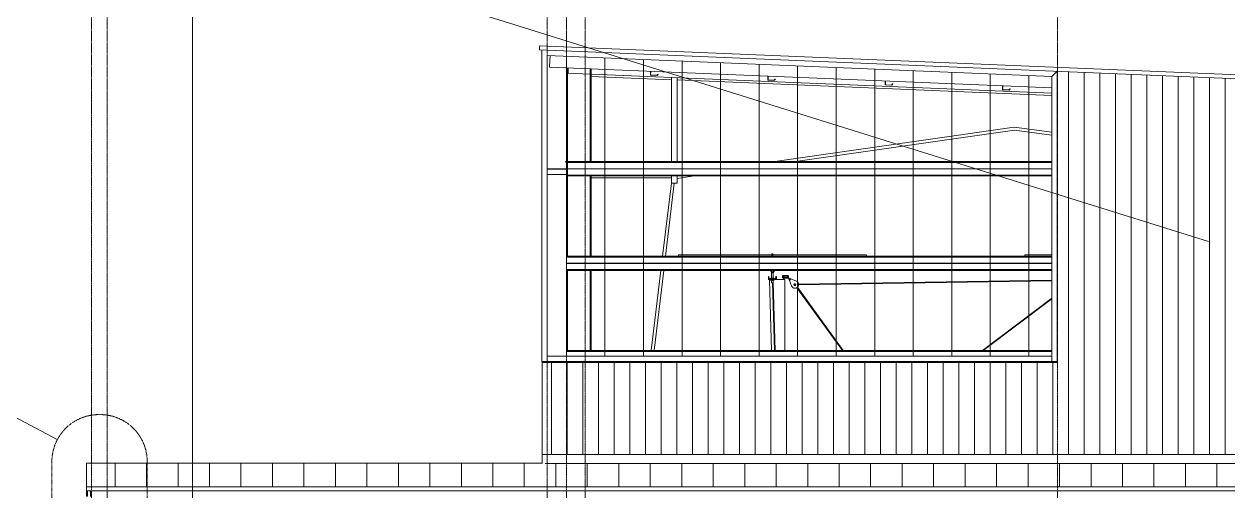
# Model space of a CAD drawing. Header units: inches. Extents: x 21386 to 98813, y -290 to 853.
# Drawn here: x 27860 to 28475, y 173 to 412 of the extents above; entities that cross this region are included whole.
import ezdxf

# ---------------------------------------------------------------- set-up
doc = ezdxf.new("R2010")
doc.units = ezdxf.units.IN
doc.header["$MEASUREMENT"] = 0
for name, pattern in [('Dash Dot 3_16_', [0.3125, 0.1875, -0.0625, 0, -0.0625]), ('Grid Line 1_2_', [0.875, 0.5, -0.125, 0.125, -0.125]), ('Hidden 1_8_', [0.1875, 0.125, -0.0625])]:
    doc.linetypes.add(name, pattern=pattern)
for name, color, linetype, lineweight in [('A-ANNO-IDEN', 131, 'Continuous', 9), ('A-ANNO-SYMB', 150, 'Continuous', 9), ('A-CLNG', 13, 'Continuous', 13), ('A-GLAZ-CWMG', 51, 'Continuous', 13), ('A-ROOF', 132, 'Continuous', 13), ('A-ROOF-PATT', 132, 'Continuous', 13), ('A-WALL', 113, 'Continuous', 13), ('A-WALL-PATT', 111, 'Continuous', 25), ('G-ANNO-SYMB', 111, 'Continuous', 9), ('Q-SPCQ', 91, 'Continuous', 13), ('S-BEAM', 12, 'Continuous', 13), ('S-COLS', 52, 'Continuous', 13), ('S-GRID', 1, 'Continuous', 9)]:
    doc.layers.add(name, color=color, linetype=linetype, lineweight=lineweight)

# ---------------------------------------------------------------- blocks, each defined once
blk = doc.blocks.new('Basketball_Backstop-Performance_Sports_Systems-3103-Ceiling_Hung - 27_-0_ to 27_-11 7_8_-652462-Building Section - North_South looking East _ Clinic')
at = {"layer": 'Q-SPCQ', "color": 10, "lineweight": 9}
for p, q in [((21239.32, 294), (21191.43, 294)), ((21191.43, 293.3), (21191.43, 294)), ((21287.43, 294), (21239.49, 294)), ((21287.43, 294), (21287.43, 293.3)), ((21382.18, 294), (21368.43, 294)), ((21368.43, 293.3), (21368.43, 294)), ((21237.53, 282.95), (21237.43, 282.95)), ((21237.43, 282.95), (21237.43, 281.37)), ((21238.68, 285.94), (21238.68, 285.69)), ((21238.99, 284.86), (21238.99, 281.99)), ((21238.99, 284.86), (21238.99, 281.99)), ((21239.87, 281.99), (21239.87, 284.86)), ((21239.87, 281.99), (21239.87, 284.86)), ((21240.18, 285.69), (21240.18, 285.94)), ((21241.43, 282.95), (21241.33, 282.95)), ((21241.43, 281.37), (21241.43, 282.95)), ((21246.93, 283.44), (21245.24, 283.44)), ((21245.24, 283.06), (21246.93, 283.06)), ((21237.43, 281.37), (21241.43, 281.37)), ((21237.78, 281.79), (21237.62, 282.88)), ((21238.1, 281.37), (21237.98, 280.92)), ((21237.98, 280.92), (21239.02, 280.92)), ((21237.98, 280.92), (21239, 245.04)), ((21240.79, 281.55), (21238.06, 281.55)), ((21238.23, 281.83), (21238.15, 281.55)), ((21238.56, 281.83), (21238.23, 281.83)), ((21238.56, 281.99), (21238.99, 281.99)), ((21238.56, 281.55), (21238.56, 281.99)), ((21238.56, 280.94), (21238.56, 281.37)), ((21238.99, 280.94), (21238.56, 280.94)), ((21238.99, 281.99), (21239.86, 281.99)), ((21238.99, 281.55), (21238.99, 281.99)), ((21238.99, 280.94), (21238.99, 281.37)), ((21238.99, 280.94), (21238.99, 279.69)), ((21239.86, 280.94), (21238.99, 280.94)), ((21239.43, 279.69), (21238.99, 279.69)), ((21239.87, 279.69), (21239.43, 279.69)), ((21240.49, 245.04), (21239.51, 279.69)), ((21240.78, 245.04), (21239.79, 279.69)), ((21239.86, 281.99), (21240.29, 281.99)), ((21239.86, 281.55), (21239.86, 281.99)), ((21239.86, 280.94), (21239.86, 281.37)), ((21240.29, 280.94), (21239.86, 280.94)), ((21239.87, 279.69), (21239.87, 280.94)), ((21240.29, 281.99), (21240.29, 281.55)), ((21240.29, 281.37), (21240.29, 280.94)), ((21241.24, 282.88), (21241.07, 281.79)), ((21241.42, 281.37), (21242.43, 281.37)), ((21242.43, 281.37), (21245.74, 281.37)), ((21245.12, 281.37), (21245.12, 282.87)), ((21245.24, 282.87), (21245.12, 282.87)), ((21245.24, 282.87), (21245.24, 281.37)), ((21246.93, 282.31), (21245.24, 282.31)), ((21245.24, 281.94), (21246.93, 281.94)), ((21245.74, 245.04), (21245.74, 281.37)), ((21247.83, 281.31), (21248.19, 280.96)), ((21247.91, 281.39), (21248.1, 281.58)), ((21248.06, 280.83), (21248.85, 281.62)), ((21248.06, 280.83), (21249.19, 278.04)), ((21248.1, 281.58), (21248.29, 281.77)), ((21248.72, 281.49), (21248.36, 281.84)), ((21251.64, 280.49), (21248.85, 281.62)), ((21250.68, 279.19), (21250.42, 278.75)), ((21250.42, 278.75), (21250.68, 278.31)), ((21251.18, 279.19), (21250.68, 279.19)), ((21250.68, 278.31), (21251.18, 278.31)), ((21250.8, 278.9), (21250.71, 278.9)), ((21251.43, 278.75), (21251.18, 279.19)), ((21251.18, 278.31), (21251.43, 278.75)), ((21251.9, 277.15), (21275.25, 245.04)), ((21275.64, 245.04), (21252.15, 277.34)), ((21382.18, 280.91), (21252.78, 278.93)), ((21252.79, 278.62), (21382.18, 280.59)), ((21382.18, 271.84), (21346.73, 245.04)), ((21347.14, 245.04), (21382.18, 271.52))]:
    blk.add_line(p, q, dxfattribs=at)
at = {"layer": 'Q-SPCQ', "color": 10, "lineweight": 9, "flags": 128}
for points in [[(21239.18, 294.25), (21239.18, 294.26), (21239.18, 294.27), (21239.18, 294.28), (21239.18, 294.29), (21239.18, 294.3), (21239.18, 294.31), (21239.19, 294.32), (21239.19, 294.33), (21239.19, 294.34), (21239.2, 294.35), (21239.2, 294.36), (21239.21, 294.37), (21239.21, 294.37), (21239.22, 294.38), (21239.22, 294.39), (21239.23, 294.4), (21239.23, 294.41), (21239.24, 294.41), (21239.25, 294.42), (21239.25, 294.43), (21239.26, 294.44), (21239.27, 294.44), (21239.28, 294.45), (21239.28, 294.45), (21239.29, 294.46), (21239.3, 294.47), (21239.31, 294.47), (21239.32, 294.48), (21239.33, 294.48), (21239.34, 294.48), (21239.35, 294.49), (21239.36, 294.49), (21239.37, 294.49), (21239.38, 294.49), (21239.39, 294.5), (21239.4, 294.5), (21239.41, 294.5), (21239.42, 294.5), (21239.43, 294.5), (21239.43, 294.5)], [(21239.18, 294.25), (21239.18, 294.26), (21239.18, 294.27), (21239.18, 294.28), (21239.18, 294.29), (21239.18, 294.3), (21239.18, 294.31), (21239.19, 294.32), (21239.19, 294.33), (21239.19, 294.34), (21239.2, 294.35), (21239.2, 294.36), (21239.21, 294.37), (21239.21, 294.37), (21239.22, 294.38), (21239.22, 294.39), (21239.23, 294.4), (21239.23, 294.41), (21239.24, 294.41), (21239.25, 294.42), (21239.25, 294.43), (21239.26, 294.44), (21239.27, 294.44), (21239.28, 294.45), (21239.28, 294.45), (21239.29, 294.46), (21239.3, 294.47), (21239.31, 294.47), (21239.32, 294.48), (21239.33, 294.48), (21239.34, 294.48), (21239.35, 294.49), (21239.36, 294.49), (21239.37, 294.49), (21239.38, 294.49), (21239.39, 294.5), (21239.4, 294.5), (21239.41, 294.5), (21239.42, 294.5), (21239.43, 294.5), (21239.43, 294.5)], [(21239.18, 294.23), (21239.18, 294.24), (21239.18, 294.25), (21239.18, 294.25)], [(21239.18, 294.25), (21239.18, 294.25), (21239.18, 294.24), (21239.18, 294.24)], [(21239.18, 293.97), (21239.18, 294.01), (21239.18, 294.05), (21239.18, 294.08), (21239.18, 294.11), (21239.18, 294.14), (21239.18, 294.17), (21239.18, 294.19), (21239.18, 294.21), (21239.18, 294.22), (21239.18, 294.23), (21239.18, 294.24), (21239.18, 294.25), (21239.18, 294.25)], [(21239.18, 294.25), (21239.18, 294.25), (21239.18, 294.24), (21239.18, 294.24), (21239.18, 294.22), (21239.18, 294.21), (21239.18, 294.19), (21239.18, 294.17), (21239.18, 294.15), (21239.18, 294.12), (21239.18, 294.09), (21239.18, 294.06), (21239.18, 294.02), (21239.18, 293.99), (21239.18, 293.94), (21239.18, 293.9), (21239.18, 293.85), (21239.18, 293.81), (21239.18, 293.75), (21239.18, 293.7), (21239.18, 293.64), (21239.18, 293.58), (21239.18, 293.52), (21239.18, 293.46), (21239.18, 293.4), (21239.18, 293.33), (21239.18, 293.26)], [(21239.18, 294.01), (21239.18, 294.05), (21239.18, 294.08)], [(21239.18, 294.06), (21239.18, 294.02), (21239.18, 293.99)], [(21239.43, 294.5), (21239.44, 294.5), (21239.45, 294.5), (21239.46, 294.5), (21239.47, 294.5), (21239.48, 294.5), (21239.49, 294.49), (21239.5, 294.49), (21239.51, 294.49), (21239.52, 294.48), (21239.53, 294.48), (21239.53, 294.48), (21239.54, 294.47), (21239.55, 294.47), (21239.56, 294.46), (21239.57, 294.46), (21239.58, 294.45), (21239.59, 294.44), (21239.59, 294.44), (21239.6, 294.43), (21239.61, 294.42), (21239.61, 294.42), (21239.62, 294.41), (21239.63, 294.4), (21239.63, 294.39), (21239.64, 294.39), (21239.64, 294.38), (21239.65, 294.37), (21239.65, 294.36), (21239.66, 294.35), (21239.66, 294.34), (21239.66, 294.33), (21239.67, 294.32), (21239.67, 294.31), (21239.67, 294.3), (21239.67, 294.29), (21239.68, 294.28), (21239.68, 294.27), (21239.68, 294.26), (21239.68, 294.25), (21239.68, 294.25)], [(21239.43, 294.5), (21239.44, 294.5), (21239.45, 294.5), (21239.46, 294.5), (21239.47, 294.5), (21239.48, 294.5), (21239.49, 294.49), (21239.5, 294.49), (21239.51, 294.49), (21239.52, 294.48), (21239.53, 294.48), (21239.53, 294.48), (21239.54, 294.47), (21239.55, 294.47), (21239.56, 294.46), (21239.57, 294.46), (21239.58, 294.45), (21239.59, 294.44), (21239.59, 294.44), (21239.6, 294.43), (21239.61, 294.42), (21239.61, 294.42), (21239.62, 294.41), (21239.63, 294.4), (21239.63, 294.39), (21239.64, 294.39), (21239.64, 294.38), (21239.65, 294.37), (21239.65, 294.36), (21239.66, 294.35), (21239.66, 294.34), (21239.66, 294.33), (21239.67, 294.32), (21239.67, 294.31), (21239.67, 294.3), (21239.67, 294.29), (21239.68, 294.28), (21239.68, 294.27), (21239.68, 294.26), (21239.68, 294.25), (21239.68, 294.25)], [(21239.68, 294.23), (21239.68, 294.24), (21239.68, 294.25), (21239.68, 294.25)], [(21239.68, 294.25), (21239.68, 294.25), (21239.68, 294.24), (21239.68, 294.24)], [(21239.68, 293.31), (21239.68, 293.38), (21239.68, 293.44), (21239.68, 293.51), (21239.68, 293.57), (21239.68, 293.63), (21239.68, 293.68), (21239.68, 293.74), (21239.68, 293.79), (21239.68, 293.84), (21239.68, 293.89), (21239.68, 293.93), (21239.68, 293.97), (21239.68, 294.01), (21239.68, 294.05), (21239.68, 294.08), (21239.68, 294.11), (21239.68, 294.14), (21239.68, 294.17), (21239.68, 294.19), (21239.68, 294.21), (21239.68, 294.22), (21239.68, 294.23), (21239.68, 294.24), (21239.68, 294.25), (21239.68, 294.25)], [(21239.68, 294.25), (21239.68, 294.25), (21239.68, 294.24), (21239.68, 294.24), (21239.68, 294.22), (21239.68, 294.21), (21239.68, 294.19), (21239.68, 294.17), (21239.68, 294.15), (21239.68, 294.12), (21239.68, 294.09), (21239.68, 294.06), (21239.68, 294.02), (21239.68, 293.99)], [(21239.68, 294.01), (21239.68, 294.05), (21239.68, 294.08)], [(21239.68, 294.06), (21239.68, 294.02), (21239.68, 293.99)], [(21245.24, 283.44), (21245.21, 283.44), (21245.18, 283.44), (21245.15, 283.43), (21245.12, 283.43), (21245.09, 283.42), (21245.06, 283.42), (21245.03, 283.41), (21245, 283.4), (21244.98, 283.39), (21244.95, 283.38), (21244.92, 283.37), (21244.89, 283.35), (21244.87, 283.34), (21244.84, 283.32), (21244.82, 283.31), (21244.79, 283.29), (21244.77, 283.27), (21244.75, 283.25), (21244.72, 283.23), (21244.7, 283.21), (21244.68, 283.19), (21244.66, 283.17), (21244.64, 283.14), (21244.63, 283.12), (21244.61, 283.09), (21244.59, 283.07), (21244.58, 283.04), (21244.57, 283.01), (21244.55, 282.99), (21244.54, 282.96), (21244.53, 282.93), (21244.52, 282.9), (21244.51, 282.87), (21244.51, 282.84), (21244.5, 282.81), (21244.5, 282.79), (21244.49, 282.76), (21244.49, 282.73), (21244.49, 282.7), (21244.49, 282.69)], [(21244.87, 282.69), (21244.87, 282.7), (21244.87, 282.72), (21244.87, 282.73), (21244.87, 282.75), (21244.87, 282.76), (21244.88, 282.78), (21244.88, 282.79), (21244.88, 282.81), (21244.89, 282.82), (21244.89, 282.83), (21244.9, 282.85), (21244.91, 282.86), (21244.91, 282.87), (21244.92, 282.89), (21244.93, 282.9), (21244.94, 282.91), (21244.95, 282.92), (21244.96, 282.93), (21244.97, 282.95), (21244.98, 282.96), (21244.99, 282.97), (21245, 282.98), (21245.01, 282.99), (21245.03, 282.99), (21245.04, 283), (21245.05, 283.01), (21245.06, 283.02), (21245.08, 283.03), (21245.09, 283.03), (21245.1, 283.04), (21245.12, 283.04), (21245.13, 283.05), (21245.15, 283.05), (21245.16, 283.05), (21245.18, 283.06), (21245.19, 283.06), (21245.21, 283.06), (21245.22, 283.06), (21245.24, 283.06), (21245.24, 283.06)], [(21247.68, 282.69), (21247.68, 282.72), (21247.68, 282.75), (21247.67, 282.78), (21247.67, 282.81), (21247.66, 282.84), (21247.66, 282.87), (21247.65, 282.89), (21247.64, 282.92), (21247.63, 282.95), (21247.62, 282.98), (21247.61, 283.01), (21247.59, 283.03), (21247.58, 283.06), (21247.56, 283.09), (21247.55, 283.11), (21247.53, 283.14), (21247.51, 283.16), (21247.49, 283.18), (21247.47, 283.2), (21247.45, 283.23), (21247.43, 283.25), (21247.41, 283.27), (21247.38, 283.28), (21247.36, 283.3), (21247.33, 283.32), (21247.31, 283.33), (21247.28, 283.35), (21247.25, 283.36), (21247.23, 283.38), (21247.2, 283.39), (21247.17, 283.4), (21247.14, 283.41), (21247.11, 283.41), (21247.08, 283.42), (21247.06, 283.43), (21247.03, 283.43), (21247, 283.43), (21246.97, 283.44), (21246.94, 283.44), (21246.93, 283.44)], [(21246.93, 283.06), (21246.94, 283.06), (21246.96, 283.06), (21246.97, 283.06), (21246.99, 283.06), (21247, 283.06), (21247.02, 283.05), (21247.03, 283.05), (21247.05, 283.04), (21247.06, 283.04), (21247.07, 283.03), (21247.09, 283.03), (21247.1, 283.02), (21247.11, 283.01), (21247.13, 283.01), (21247.14, 283), (21247.15, 282.99), (21247.16, 282.98), (21247.18, 282.97), (21247.19, 282.96), (21247.2, 282.95), (21247.21, 282.94), (21247.22, 282.93), (21247.23, 282.91), (21247.24, 282.9), (21247.24, 282.89), (21247.25, 282.88), (21247.26, 282.86), (21247.27, 282.85), (21247.27, 282.84), (21247.28, 282.82), (21247.28, 282.81), (21247.29, 282.8), (21247.29, 282.78), (21247.29, 282.77), (21247.3, 282.75), (21247.3, 282.74), (21247.3, 282.72), (21247.3, 282.71), (21247.3, 282.69), (21247.3, 282.69)], [(21244.49, 282.69), (21244.49, 282.66), (21244.49, 282.63), (21244.5, 282.6), (21244.5, 282.57), (21244.51, 282.54), (21244.51, 282.51), (21244.52, 282.48), (21244.53, 282.45), (21244.54, 282.42), (21244.55, 282.4), (21244.56, 282.37), (21244.58, 282.34), (21244.59, 282.31), (21244.6, 282.29), (21244.62, 282.26), (21244.64, 282.24), (21244.66, 282.22), (21244.68, 282.19), (21244.7, 282.17), (21244.72, 282.15), (21244.74, 282.13), (21244.76, 282.11), (21244.79, 282.09), (21244.81, 282.07), (21244.84, 282.06), (21244.86, 282.04), (21244.89, 282.03), (21244.91, 282.01), (21244.94, 282), (21244.97, 281.99), (21245, 281.98), (21245.03, 281.97), (21245.05, 281.96), (21245.08, 281.95), (21245.11, 281.95)], [(21245.11, 282.34), (21245.09, 282.34), (21245.08, 282.35), (21245.07, 282.35), (21245.05, 282.36), (21245.04, 282.37), (21245.03, 282.38), (21245.02, 282.39), (21245, 282.4), (21244.99, 282.41), (21244.98, 282.42), (21244.97, 282.43), (21244.96, 282.44), (21244.95, 282.45), (21244.94, 282.46), (21244.93, 282.47), (21244.92, 282.48), (21244.92, 282.5), (21244.91, 282.51), (21244.9, 282.52), (21244.9, 282.54), (21244.89, 282.55), (21244.89, 282.57), (21244.88, 282.58), (21244.88, 282.59), (21244.87, 282.61), (21244.87, 282.62), (21244.87, 282.64), (21244.87, 282.65), (21244.87, 282.67), (21244.87, 282.68), (21244.87, 282.69)], [(21246.93, 281.94), (21246.96, 281.94), (21246.99, 281.94), (21247.02, 281.94), (21247.05, 281.95), (21247.08, 281.95), (21247.11, 281.96), (21247.14, 281.97), (21247.16, 281.98), (21247.19, 281.99), (21247.22, 282), (21247.25, 282.01), (21247.27, 282.02), (21247.3, 282.04), (21247.33, 282.05), (21247.35, 282.07), (21247.38, 282.09), (21247.4, 282.1), (21247.42, 282.12), (21247.44, 282.14), (21247.47, 282.16), (21247.49, 282.19), (21247.51, 282.21), (21247.52, 282.23), (21247.54, 282.26), (21247.56, 282.28), (21247.57, 282.31), (21247.59, 282.33), (21247.6, 282.36), (21247.62, 282.39), (21247.63, 282.42), (21247.64, 282.44), (21247.65, 282.47), (21247.65, 282.5), (21247.66, 282.53), (21247.67, 282.56), (21247.67, 282.59), (21247.67, 282.62), (21247.68, 282.65), (21247.68, 282.68), (21247.68, 282.69)], [(21247.3, 282.69), (21247.3, 282.67), (21247.3, 282.66), (21247.3, 282.64), (21247.3, 282.63), (21247.3, 282.61), (21247.29, 282.6), (21247.29, 282.58), (21247.28, 282.57), (21247.28, 282.56), (21247.27, 282.54), (21247.27, 282.53), (21247.26, 282.51), (21247.25, 282.5), (21247.25, 282.49), (21247.24, 282.48), (21247.23, 282.46), (21247.22, 282.45), (21247.21, 282.44), (21247.2, 282.43), (21247.19, 282.42), (21247.18, 282.41), (21247.17, 282.4), (21247.15, 282.39), (21247.14, 282.38), (21247.13, 282.37), (21247.12, 282.36), (21247.1, 282.36), (21247.09, 282.35), (21247.08, 282.34), (21247.06, 282.34), (21247.05, 282.33), (21247.04, 282.33), (21247.02, 282.32), (21247.01, 282.32), (21246.99, 282.32), (21246.98, 282.32), (21246.96, 282.31), (21246.95, 282.31), (21246.93, 282.31), (21246.93, 282.31)], [(21247.04, 282.46), (21247.04, 282.47), (21247.03, 282.47), (21247.03, 282.47), (21247.03, 282.48), (21247.02, 282.48), (21247.02, 282.49), (21247.02, 282.49), (21247.02, 282.49), (21247.01, 282.5), (21247.01, 282.5), (21247.01, 282.51), (21247.01, 282.51), (21247.01, 282.52), (21247.01, 282.52), (21247, 282.53), (21247, 282.53), (21247, 282.54), (21247, 282.54), (21247, 282.55), (21247, 282.55), (21247, 282.56), (21247, 282.56), (21247, 282.57), (21247, 282.57), (21247, 282.58), (21247.01, 282.58), (21247.01, 282.59), (21247.01, 282.59), (21247.01, 282.6), (21247.01, 282.6), (21247.01, 282.61), (21247.02, 282.61), (21247.02, 282.61), (21247.02, 282.62), (21247.02, 282.62), (21247.03, 282.63), (21247.03, 282.63), (21247.03, 282.63), (21247.04, 282.64), (21247.04, 282.64)], [(21247.04, 282.64), (21247.04, 282.64), (21247.05, 282.65), (21247.05, 282.65), (21247.05, 282.65), (21247.06, 282.65), (21247.06, 282.66), (21247.07, 282.66), (21247.07, 282.66), (21247.08, 282.66), (21247.08, 282.67), (21247.08, 282.67), (21247.09, 282.67), (21247.09, 282.67), (21247.1, 282.67), (21247.1, 282.67), (21247.11, 282.67), (21247.11, 282.68), (21247.12, 282.68), (21247.12, 282.68), (21247.13, 282.68), (21247.13, 282.68), (21247.14, 282.68), (21247.14, 282.67), (21247.15, 282.67), (21247.15, 282.67), (21247.16, 282.67), (21247.16, 282.67), (21247.17, 282.67), (21247.17, 282.67), (21247.18, 282.67), (21247.18, 282.66), (21247.19, 282.66), (21247.19, 282.66), (21247.2, 282.66), (21247.2, 282.65), (21247.2, 282.65), (21247.21, 282.65), (21247.21, 282.64), (21247.21, 282.64), (21247.22, 282.64)], [(21247.57, 281.93), (21247.55, 281.95), (21247.53, 281.97), (21247.51, 282), (21247.48, 282.02), (21247.46, 282.04), (21247.44, 282.06), (21247.42, 282.08), (21247.4, 282.1), (21247.38, 282.12), (21247.36, 282.14), (21247.34, 282.16), (21247.32, 282.18), (21247.31, 282.2), (21247.29, 282.21), (21247.27, 282.23), (21247.25, 282.25), (21247.24, 282.27), (21247.22, 282.28), (21247.2, 282.3), (21247.19, 282.31), (21247.17, 282.33), (21247.16, 282.34), (21247.15, 282.35), (21247.13, 282.37), (21247.12, 282.38), (21247.11, 282.39), (21247.1, 282.4), (21247.09, 282.41), (21247.08, 282.42), (21247.07, 282.43), (21247.07, 282.43), (21247.06, 282.44), (21247.06, 282.45), (21247.05, 282.45), (21247.05, 282.45), (21247.04, 282.46), (21247.04, 282.46), (21247.04, 282.46), (21247.04, 282.46)], [(21247.04, 282.46), (21247.04, 282.46), (21247.04, 282.46), (21247.04, 282.46), (21247.05, 282.46), (21247.05, 282.45), (21247.05, 282.45), (21247.06, 282.44), (21247.07, 282.44), (21247.07, 282.43), (21247.08, 282.42), (21247.09, 282.41), (21247.1, 282.4), (21247.11, 282.39), (21247.12, 282.38), (21247.13, 282.37), (21247.14, 282.36), (21247.16, 282.34), (21247.17, 282.33), (21247.18, 282.32), (21247.2, 282.3), (21247.22, 282.29), (21247.23, 282.27), (21247.25, 282.25), (21247.26, 282.24), (21247.28, 282.22), (21247.3, 282.2), (21247.32, 282.18), (21247.34, 282.16), (21247.36, 282.14), (21247.38, 282.12), (21247.4, 282.1), (21247.42, 282.08), (21247.44, 282.06), (21247.46, 282.04), (21247.48, 282.02), (21247.5, 282), (21247.52, 281.98), (21247.54, 281.96), (21247.56, 281.94), (21247.57, 281.93)], [(21247.75, 282.11), (21247.72, 282.13), (21247.7, 282.15), (21247.68, 282.17), (21247.66, 282.19), (21247.64, 282.21), (21247.62, 282.23), (21247.6, 282.26), (21247.58, 282.28), (21247.56, 282.3), (21247.54, 282.32), (21247.52, 282.33), (21247.5, 282.35), (21247.48, 282.37), (21247.46, 282.39), (21247.45, 282.41), (21247.43, 282.43), (21247.41, 282.44), (21247.4, 282.46), (21247.38, 282.47), (21247.37, 282.49), (21247.35, 282.5), (21247.34, 282.52), (21247.32, 282.53), (21247.31, 282.54), (21247.3, 282.56), (21247.29, 282.57), (21247.28, 282.58), (21247.27, 282.59), (21247.26, 282.59), (21247.25, 282.6), (21247.24, 282.61), (21247.24, 282.62), (21247.23, 282.62), (21247.23, 282.63), (21247.22, 282.63), (21247.22, 282.63), (21247.22, 282.64), (21247.22, 282.64), (21247.22, 282.64)], [(21247.22, 282.64), (21247.22, 282.64), (21247.22, 282.64), (21247.22, 282.64), (21247.22, 282.63), (21247.23, 282.63), (21247.23, 282.62), (21247.24, 282.62), (21247.24, 282.61), (21247.25, 282.61), (21247.26, 282.6), (21247.27, 282.59), (21247.28, 282.58), (21247.29, 282.57), (21247.3, 282.56), (21247.31, 282.55), (21247.32, 282.53), (21247.33, 282.52), (21247.35, 282.51), (21247.36, 282.49), (21247.38, 282.48), (21247.39, 282.46), (21247.41, 282.45), (21247.42, 282.43), (21247.44, 282.41), (21247.46, 282.4), (21247.48, 282.38), (21247.5, 282.36), (21247.51, 282.34), (21247.53, 282.32), (21247.55, 282.3), (21247.57, 282.28), (21247.59, 282.26), (21247.61, 282.24), (21247.63, 282.22), (21247.66, 282.2), (21247.68, 282.18), (21247.7, 282.16), (21247.72, 282.14), (21247.74, 282.11), (21247.75, 282.11)], [(21247.57, 281.93), (21247.59, 281.91), (21247.61, 281.89), (21247.63, 281.87), (21247.65, 281.85), (21247.67, 281.83), (21247.7, 281.81), (21247.72, 281.79), (21247.74, 281.77), (21247.76, 281.75), (21247.78, 281.73), (21247.79, 281.71), (21247.81, 281.69), (21247.83, 281.67), (21247.85, 281.65), (21247.87, 281.63), (21247.89, 281.62), (21247.9, 281.6), (21247.92, 281.58), (21247.93, 281.57), (21247.95, 281.55), (21247.96, 281.54), (21247.98, 281.52), (21247.99, 281.51), (21248, 281.5), (21248.02, 281.49), (21248.03, 281.47), (21248.04, 281.46), (21248.05, 281.45), (21248.06, 281.45), (21248.06, 281.44), (21248.07, 281.43), (21248.08, 281.42), (21248.08, 281.42), (21248.09, 281.41), (21248.09, 281.41), (21248.09, 281.41), (21248.1, 281.4), (21248.1, 281.4), (21248.1, 281.4)], [(21247.99, 281.51), (21247.98, 281.52), (21247.97, 281.53), (21247.95, 281.55), (21247.94, 281.56), (21247.92, 281.58), (21247.91, 281.59), (21247.89, 281.61), (21247.87, 281.63), (21247.86, 281.65), (21247.84, 281.66), (21247.82, 281.68), (21247.8, 281.7), (21247.78, 281.72), (21247.76, 281.74), (21247.74, 281.76), (21247.72, 281.78), (21247.7, 281.8), (21247.68, 281.82), (21247.66, 281.84), (21247.64, 281.86), (21247.62, 281.88), (21247.6, 281.91), (21247.57, 281.93), (21247.57, 281.93)], [(21247.75, 282.11), (21247.77, 282.09), (21247.79, 282.07), (21247.81, 282.05), (21247.83, 282.02), (21247.85, 282), (21247.87, 281.98), (21247.89, 281.96), (21247.91, 281.94), (21247.93, 281.92), (21247.95, 281.9), (21247.97, 281.88), (21247.99, 281.86), (21248.01, 281.85), (21248.03, 281.83), (21248.05, 281.81), (21248.06, 281.79), (21248.08, 281.78), (21248.1, 281.76), (21248.11, 281.74), (21248.13, 281.73), (21248.14, 281.71), (21248.15, 281.7), (21248.17, 281.69)], [(21248.28, 281.58), (21248.28, 281.58), (21248.27, 281.58), (21248.27, 281.58), (21248.27, 281.59), (21248.27, 281.59), (21248.26, 281.59), (21248.26, 281.6), (21248.25, 281.61), (21248.24, 281.61), (21248.23, 281.62), (21248.23, 281.63), (21248.22, 281.64), (21248.21, 281.65), (21248.2, 281.66), (21248.18, 281.67), (21248.17, 281.68), (21248.16, 281.7), (21248.14, 281.71), (21248.13, 281.72), (21248.12, 281.74), (21248.1, 281.75), (21248.08, 281.77), (21248.07, 281.79), (21248.05, 281.8), (21248.03, 281.82), (21248.01, 281.84), (21248, 281.86), (21247.98, 281.88), (21247.96, 281.9), (21247.94, 281.92), (21247.92, 281.94), (21247.9, 281.96), (21247.88, 281.98), (21247.86, 282), (21247.84, 282.02), (21247.81, 282.04), (21247.79, 282.06), (21247.77, 282.08), (21247.75, 282.1), (21247.75, 282.11)], [(21248.1, 281.4), (21248.1, 281.4), (21248.1, 281.4), (21248.1, 281.41), (21248.09, 281.41), (21248.09, 281.41), (21248.08, 281.42), (21248.08, 281.42), (21248.07, 281.43), (21248.07, 281.44), (21248.06, 281.44), (21248.05, 281.45), (21248.04, 281.46), (21248.03, 281.47)], [(21248.28, 281.4), (21248.27, 281.4), (21248.27, 281.39), (21248.26, 281.39), (21248.26, 281.39), (21248.26, 281.39), (21248.25, 281.38), (21248.25, 281.38), (21248.24, 281.38), (21248.24, 281.38), (21248.23, 281.37), (21248.23, 281.37), (21248.23, 281.37), (21248.22, 281.37), (21248.22, 281.37), (21248.21, 281.37), (21248.21, 281.37), (21248.2, 281.37), (21248.2, 281.37), (21248.19, 281.37), (21248.19, 281.37), (21248.18, 281.37), (21248.18, 281.37), (21248.17, 281.37), (21248.17, 281.37), (21248.16, 281.37), (21248.16, 281.37), (21248.15, 281.37), (21248.15, 281.37), (21248.14, 281.37), (21248.14, 281.38), (21248.13, 281.38), (21248.13, 281.38), (21248.12, 281.38), (21248.12, 281.39), (21248.12, 281.39), (21248.11, 281.39), (21248.11, 281.39), (21248.1, 281.4), (21248.1, 281.4), (21248.1, 281.4)], [(21248.2, 281.65), (21248.21, 281.64), (21248.22, 281.63), (21248.23, 281.62), (21248.24, 281.61), (21248.25, 281.61), (21248.25, 281.6), (21248.26, 281.6), (21248.26, 281.59), (21248.27, 281.59), (21248.27, 281.58), (21248.27, 281.58), (21248.28, 281.58), (21248.28, 281.58)], [(21248.28, 281.58), (21248.28, 281.57), (21248.28, 281.57), (21248.29, 281.57), (21248.29, 281.56), (21248.29, 281.56), (21248.29, 281.55), (21248.3, 281.55), (21248.3, 281.55), (21248.3, 281.54), (21248.3, 281.54), (21248.31, 281.53), (21248.31, 281.53), (21248.31, 281.52), (21248.31, 281.52), (21248.31, 281.51), (21248.31, 281.51), (21248.31, 281.5), (21248.31, 281.5), (21248.31, 281.49), (21248.31, 281.49), (21248.31, 281.48), (21248.31, 281.48), (21248.31, 281.47), (21248.31, 281.47), (21248.31, 281.46), (21248.31, 281.46), (21248.31, 281.45), (21248.31, 281.45), (21248.3, 281.44), (21248.3, 281.44), (21248.3, 281.44), (21248.3, 281.43), (21248.3, 281.43), (21248.29, 281.42), (21248.29, 281.42), (21248.29, 281.41), (21248.28, 281.41), (21248.28, 281.41), (21248.28, 281.4), (21248.28, 281.4)]]:
    blk.add_lwpolyline(points, dxfattribs=at)
at = {"layer": 'Q-SPCQ', "color": 10, "lineweight": 9}
for centre, radius, start, end in [((21237.53, 282.86), 0.09, 8.65819, 90), ((21239.43, 285.66), 0.906, 165, 180), ((21239.43, 285.66), 0.906, 180, 0), ((21239.43, 285.69), 0.75, 180, 0), ((21239.43, 285.66), 0.5, 165, 170.40911), ((21239.43, 285.69), 0.438, 150, 180), ((21239.43, 285.69), 0.438, 180, 0), ((21239.43, 285.69), 0.438, 0, 30), ((21239.43, 285.69), 0.437, 11.14005, 15), ((21239.43, 285.66), 0.5, 13.36976, 15), ((21239.43, 285.66), 0.906, 0, 15), ((21241.33, 282.86), 0.09, 90, 171.34181), ((21238.06, 281.83), 0.28, 188.65819, 270), ((21240.79, 281.83), 0.28, 270, 351.34181), ((21250.93, 278.75), 1.88, 202.19719, 67.80281), ((21250.93, 278.75), 1.87, 206.34448, 210), ((21250.93, 278.75), 1.87, 220.97035, 225), ((21250.93, 278.75), 1.87, 235.62372, 240), ((21250.93, 278.75), 1.87, 250.32262, 255), ((21250.93, 278.75), 0.281, 165, 195), ((21250.93, 278.75), 0.25, 45, 225), ((21250.93, 278.75), 0.25, 120, 165), ((21250.93, 278.75), 0.281, 105, 135), ((21250.93, 278.75), 0.281, 225, 255), ((21250.93, 278.75), 0.25, 120, 135), ((21250.93, 278.75), 0.25, 225, 45), ((21250.93, 278.75), 1.88, 265.10577, 270), ((21250.93, 278.75), 0.25, 240, 270), ((21250.93, 278.75), 0.25, 240, 270), ((21250.93, 278.75), 0.25, 90, 105), ((21250.93, 278.75), 0.25, 75, 105), ((21250.93, 278.75), 0.25, 75, 90), ((21250.93, 278.75), 0.25, 270, 300), ((21250.93, 278.75), 0.281, 45, 75), ((21250.93, 278.75), 0.281, 285, 315), ((21250.93, 278.75), 0.25, 330, 30), ((21250.93, 278.75), 0.281, 345, 15), ((21250.93, 278.75), 1.88, 280.07391, 285), ((21250.93, 278.75), 1.88, 295.59657, 300), ((21250.93, 278.75), 1.87, 60, 63.65552), ((21250.93, 278.75), 1.88, 45.04444, 49.02965), ((21250.93, 278.75), 1.88, 30, 34.37628), ((21250.93, 278.75), 1.88, 330, 334.40343), ((21250.93, 278.75), 1.88, 15, 19.67738), ((21250.93, 278.75), 1.88, 345, 349.92609), ((21250.93, 278.75), 1.88, 0, 4.89423)]:
    blk.add_arc(centre, radius, start, end, dxfattribs=at)
for points, knots in [([(21239.15, 284.79), (21239.14, 284.8), (21239.13, 284.8), (21239.11, 284.81), (21239.09, 284.81), (21239.07, 284.82), (21239.06, 284.83), (21239.05, 284.83), (21239.05, 284.83)], [0.2222222, 0.2222222, 0.2222222, 0.2222222, 0.2361111, 0.25, 0.2777778, 0.3055556, 0.3194444, 0.3333333, 0.3333333, 0.3333333, 0.3333333]), ([(21239.43, 284.75), (21239.4, 284.75), (21239.36, 284.75), (21239.31, 284.76), (21239.29, 284.76), (21239.28, 284.76)], [0, 0, 0, 0, 0.0555556, 0.0833333, 0.1111111, 0.1111111, 0.1111111, 0.1111111]), ([(21239.58, 284.76), (21239.57, 284.76), (21239.54, 284.76), (21239.49, 284.75), (21239.45, 284.75), (21239.43, 284.75)], [0.8888889, 0.8888889, 0.8888889, 0.8888889, 0.9166667, 0.9444444, 1, 1, 1, 1]), ([(21239.81, 284.83), (21239.8, 284.83), (21239.8, 284.83), (21239.78, 284.82), (21239.76, 284.81), (21239.74, 284.81), (21239.72, 284.8), (21239.71, 284.8), (21239.71, 284.79)], [0.6666667, 0.6666667, 0.6666667, 0.6666667, 0.6805556, 0.6944444, 0.7222222, 0.75, 0.7638889, 0.7777778, 0.7777778, 0.7777778, 0.7777778])]:
    blk.add_open_spline(points, degree=3, knots=knots, dxfattribs=at)
blk = doc.blocks.new('Girt_Z - 10_D-1351983-Building Section - North_South looking East _ Clinic')
at = {"layer": 'S-BEAM', "color": 10, "lineweight": 9}
for p, q in [((21177.19, 387.66), (21177.11, 385.66)), ((21177.22, 385.84), (21177.3, 387.65)), ((21177.11, 385.66), (21180.48, 385.52)), ((21180.43, 385.63), (21177.29, 385.76)), ((21180.9, 386.15), (21180.43, 385.63)), ((21180.48, 385.52), (21180.98, 386.07)), ((21180.98, 386.07), (21180.9, 386.15))]:
    blk.add_line(p, q, dxfattribs=at)
blk.add_arc((21177.3, 385.84), 0.0782, 177.61406, 264.57169, dxfattribs=at)
blk = doc.blocks.new('columns and girder2 - one-1334686-Building Section - North_South looking East _ Clinic')
at = {"layer": 'S-BEAM', "color": 10, "lineweight": 9}
for p, q in [((21146.8, 385.04), (21187.8, 383.33)), ((21187.8, 384.5), (21187.8, 341.54)), ((21190.8, 341.54), (21190.8, 384.38)), ((21190.8, 383.21), (21382.18, 375.23)), ((21362.99, 359.02), (21240.58, 341.54)), ((21251.19, 341.54), (21363, 357.5)), ((21382.18, 356.5), (21362.99, 359.02)), ((21363, 357.5), (21382.18, 354.99)), ((21146.8, 333.23), (21187.8, 333.23)), ((21187.8, 334.19), (21187.8, 330.48)), ((21190.8, 330.48), (21190.8, 334.19)), ((21190.8, 332.92), (21199.66, 334.19)), ((21187.8, 330.48), (21183.33, 293.29)), ((21184.84, 293.29), (21189.31, 330.48)), ((21187.8, 330.48), (21190.8, 330.48)), ((21182.44, 285.94), (21177.52, 245.04)), ((21179.04, 245.04), (21183.96, 285.94))]:
    blk.add_line(p, q, dxfattribs=at)
blk = doc.blocks.new('Girt_Z - 10_D-1772157-Building Section - North_South looking East _ Clinic')
at = {"layer": 'S-BEAM', "color": 10, "lineweight": 9}
for p, q in [((21133.73, 341.54), (21133.66, 341.46)), ((21133.66, 341.46), (21134.19, 341.01)), ((21134.3, 341.06), (21133.73, 341.54)), ((21134.19, 341.01), (21134.19, 337.87)), ((21124.41, 335), (21124.41, 337.61)), ((21134.12, 337.8), (21124.49, 337.8)), ((21124.49, 337.69), (21134.3, 337.69))]:
    blk.add_line(p, q, dxfattribs=at)
for centre, radius, start, end in [((21124.49, 337.61), 0.188, 90, 179.93258), ((21124.49, 337.61), 0.0782, 90, 177.87728), ((21134.12, 337.88), 0.0782, 270, 356.95764)]:
    blk.add_arc(centre, radius, start, end, dxfattribs=at)
blk = doc.blocks.new('Girt_Z - 10_D-1254871-Building Section - North_South looking East _ Clinic')
at = {"layer": 'S-BEAM', "color": 10, "lineweight": 9}
for p, q in [((21382.18, 245.04), (21134.3, 245.04)), ((21382.18, 244.96), (21134.3, 244.96)), ((21382.18, 244.51), (21134.3, 244.51))]:
    blk.add_line(p, q, dxfattribs=at)
blk = doc.blocks.new('Girt_Z - 10_D-1249026-Building Section - North_South looking East _ Clinic')
at = {"layer": 'S-BEAM', "color": 10, "lineweight": 9}
for p, q in [((21134.8, 341.46), (21134.8, 341.54)), ((21382.18, 341.54), (21134.8, 341.54)), ((21134.8, 341.01), (21134.8, 341.46)), ((21382.18, 341.46), (21134.8, 341.46)), ((21134.8, 337.87), (21134.8, 341.01)), ((21382.18, 341.01), (21134.8, 341.01)), ((21134.8, 337.8), (21134.8, 337.87)), ((21382.18, 337.87), (21134.8, 337.87)), ((21382.18, 337.8), (21134.8, 337.8)), ((21134.8, 337.61), (21134.8, 337.8)), ((21134.8, 334.67), (21134.8, 337.61)), ((21134.8, 334.19), (21134.8, 334.67)), ((21134.8, 334.67), (21382.18, 334.67)), ((21382.18, 334.19), (21134.8, 334.19))]:
    blk.add_line(p, q, dxfattribs=at)
blk = doc.blocks.new('L-Angle - L2X2X3_16-1772653-Building Section - North_South looking East _ Clinic')
at = {"layer": 'S-BEAM', "color": 8, "lineweight": 9}
for p, q in [((21134.8, 239.31), (21134.8, 239.5)), ((21134.8, 239.13), (21134.8, 239.31)), ((21384.68, 239.13), (21134.8, 239.13)), ((21134.8, 238.94), (21134.8, 239.13)), ((21134.8, 238.94), (21384.68, 238.94)), ((21384.68, 239.5), (21384.68, 239.31)), ((21384.68, 239.31), (21384.68, 239.13)), ((21384.68, 239.13), (21384.68, 238.94))]:
    blk.add_line(p, q, dxfattribs=at)
at = {"layer": 'S-BEAM', "color": 8, "linetype": 'Hidden 1_8_', "lineweight": 9}
blk.add_line((21384.68, 239.13), (21134.8, 239.13), dxfattribs=at)
blk = doc.blocks.new('Girt_C - 8_D-1405507-Building Section - North_South looking East _ Clinic')
at = {"layer": 'S-BEAM', "color": 10, "lineweight": 9}
for p, q in [((21125.61, 390), (21125.85, 395.67)), ((21125.6, 389.81), (21125.61, 390)), ((21125.6, 389.81), (21382.18, 379.12))]:
    blk.add_line(p, q, dxfattribs=at)
blk = doc.blocks.new('Girt_Z - 10_D-1772654-Building Section - North_South looking East _ Clinic')
at = {"layer": 'S-BEAM', "color": 10, "lineweight": 9}
for p, q in [((21382.18, 293.29), (21134.3, 293.29)), ((21382.18, 293.21), (21134.3, 293.21)), ((21382.18, 292.76), (21134.3, 292.76)), ((21382.18, 289.62), (21134.3, 289.62)), ((21382.18, 289.55), (21134.3, 289.55)), ((21134.3, 286.42), (21382.18, 286.42)), ((21382.18, 285.94), (21134.3, 285.94))]:
    blk.add_line(p, q, dxfattribs=at)
blk = doc.blocks.new('Rectangular Mullion - Profile_Polycarbonate_Lower-1767616-Building Section - North_South looking East _ Clinic')
at = {"layer": 'A-GLAZ-CWMG', "color": 8, "lineweight": 9}
for p, q in [((21124.3, 239.5), (21124.3, 242.25)), ((21124.3, 242.25), (21382.18, 242.25)), ((21382.18, 242.25), (21382.18, 239.5)), ((21124.3, 239.5), (21382.18, 239.5))]:
    blk.add_line(p, q, dxfattribs=at)
blk = doc.blocks.new('Rectangular Mullion - Profile_Polycarbonate_Upper and left-1766592-Building Section - North_South looking East _ Clinic')
at = {"layer": 'A-GLAZ-CWMG', "color": 8, "lineweight": 9}
for p, q in [((21121.55, 398.6), (21121.55, 239.5)), ((21124.3, 395.74), (21124.3, 239.5)), ((21124.3, 239.5), (21121.55, 239.5))]:
    blk.add_line(p, q, dxfattribs=at)
blk = doc.blocks.new('Rectangular Mullion - Profile_Polycarbonate_right-1766593-Building Section - North_South looking East _ Clinic')
at = {"layer": 'A-GLAZ-CWMG', "color": 8, "lineweight": 9}
for p, q in [((21384.93, 387.63), (21382.18, 384.99)), ((21384.93, 239.5), (21384.93, 387.63)), ((21382.18, 239.5), (21382.18, 384.99)), ((21384.93, 239.5), (21382.18, 239.5))]:
    blk.add_line(p, q, dxfattribs=at)
blk = doc.blocks.new('Rectangular Mullion - Profile_Polycarbonate_Upper and left-1766591-Building Section - North_South looking East _ Clinic')
at = {"layer": 'A-GLAZ-CWMG', "color": 8, "lineweight": 9}
for q in [(21124.3, 395.74), (21384.93, 387.63)]:
    blk.add_line((21382.18, 384.99), q, dxfattribs=at)
blk = doc.blocks.new('Rectangular Mullion - Profile_Polycarbonate_Upper and left-1784084-Building Section - North_South looking East _ Clinic')
at = {"layer": 'A-GLAZ-CWMG', "color": 7}
for p, q in [((20891.55, 173.43), (20889.05, 173.43)), ((20889.05, 173.43), (20889.05, 170.68)), ((20889.12, 170.74), (20889.12, 173.37)), ((20889.12, 173.37), (20891.49, 173.37)), ((20891.49, 173.37), (20891.49, 170.74)), ((20891.55, 170.68), (20891.55, 173.43)), ((20889.05, 170.68), (20889.48, 170.68)), ((20889.42, 170.74), (20889.12, 170.74)), ((20889.48, 170.93), (20889.42, 170.93)), ((20889.42, 170.93), (20889.42, 170.74)), ((20889.48, 170.68), (20889.48, 170.93)), ((20891.12, 170.93), (20891.05, 170.93)), ((20891.05, 170.93), (20891.05, 170.68)), ((20891.05, 170.68), (20891.55, 170.68)), ((20891.12, 170.74), (20891.12, 170.93)), ((20891.49, 170.74), (20891.12, 170.74))]:
    blk.add_line(p, q, dxfattribs=at)
at = {"layer": 'A-GLAZ-CWMG', "color": 8, "lineweight": 9}
for p, q in [((20889.42, 173.27), (20889.12, 173.27)), ((20889.42, 170.93), (20889.42, 173.38)), ((20891.12, 170.93), (20891.12, 173.37)), ((20891.49, 173.27), (20891.12, 173.27)), ((20889.42, 170.74), (20889.42, 170.93)), ((20891.12, 170.74), (20891.12, 170.93))]:
    blk.add_line(p, q, dxfattribs=at)
at = {"layer": 'A-GLAZ-CWMG', "color": 10, "lineweight": 9}
for p, q in [((20889.48, 170.93), (20889.48, 173.37)), ((20891.05, 170.93), (20891.05, 173.37))]:
    blk.add_line(p, q, dxfattribs=at)

msp = doc.modelspace()

# ---------------------------------------------------------------- hatches: boundary and pattern name
at = {"layer": 'A-ROOF-PATT', "lineweight": 9}
h = msp.add_hatch(dxfattribs=at)
h.set_pattern_fill('FP_22', color=8, style=0, pattern_type=2)
h.set_pattern_definition([(90, (180.953, -760.156), (-16.082, 1e-15), [])])
h.paths.add_polyline_path([(27891.76, 175.44), (29788.51, 175.46), (29788.51, 188.22), (29735.51, 188.22), (29735.51, 179.83), (29737.14, 179.83), (29737.14, 179.71), (29656.51, 179.71), (29656.51, 179.83), (29658.14, 179.83), (29658.14, 188.22), (29563.07, 188.22), (29563.07, 177.08), (29519.07, 177.08), (29519.07, 187.08), (29483.76, 187.08), (29483.76, 188.22), (29451.26, 188.15), (29451.26, 182.6), (29391.76, 182.6), (29391.76, 188.72), (29374.51, 188.71), (29374.51, 187.71), (29373.26, 187.71), (29373.26, 187.44), (29356.76, 187.44), (29356.76, 186.63), (29356.19, 186.15), (29356.12, 186.23), (29356.12, 187.44), (29354.71, 187.44), (29354.69, 176.41), (29353.63, 176.35), (29350.81, 176.41), (29350.81, 187.44), (29349.41, 187.44), (29349.34, 186.15), (29348.76, 186.68), (29348.76, 187.44), (29348.26, 187.44), (29348.26, 176.44), (29345.45, 176.44), (29345.45, 187.44), (28124.51, 187.45), (28124.51, 187.6), (27891.76, 187.6), (27891.76, 183.85)], flags=0)
at = {"layer": 'A-WALL-PATT', "lineweight": 9}
h = msp.add_hatch(dxfattribs=at)
h.set_pattern_fill('FP_31', color=8, style=0, pattern_type=2)
h.set_pattern_definition([(90, (21384.928, 0), (-19.685, 1e-15), [])])
h.paths.add_polyline_path([(28264.64, 242.25), (28384.89, 242.25), (28384.89, 384.99), (28127.01, 395.74), (28127.01, 242.25), (28259.8, 242.25)], flags=0)
h = msp.add_hatch(dxfattribs=at)
h.set_pattern_fill('FP_27', color=8, style=0, pattern_type=2)
h.set_pattern_definition([(90, (22305.319, 0), (-8, 5e-16), [])])
h.paths.add_polyline_path([(28124.51, 192), (29345.45, 192), (29345.45, 241.75), (29348.26, 241.75), (29348.26, 192), (29348.76, 192), (29348.82, 198.62), (29349.11, 198.67), (29350.81, 198.67), (29350.81, 240.83), (29354.71, 240.83), (29354.71, 198.67), (29356.71, 198.62), (29356.76, 198.49), (29356.76, 192), (29372.26, 192), (29372.26, 346.6), (28387.64, 387.63), (28387.64, 238.94), (28124.51, 238.94), (28124.51, 193.61)], flags=0)
h.paths.add_polyline_path([(29349.34, 237.31), (29348.76, 237.85), (29348.76, 241.11), (29348.87, 241.11), (29348.95, 237.78), (29349.41, 237.4)], flags=0)
h.paths.add_polyline_path([(29356.19, 237.31), (29356.12, 237.4), (29356.65, 237.85), (29356.65, 241.11), (29356.76, 241.11), (29356.76, 237.8), (29356.47, 237.56)], flags=0)
h.paths.add_polyline_path([(29343.99, 239.46), (29343.99, 239.54), (29344.45, 240), (29344.51, 243.5), (29359.95, 242.63), (29359.98, 239.97), (29359.89, 240), (29359.89, 242.63), (29344.51, 243.43), (29344.45, 239.91)], flags=0)
h.paths.add_polyline_path([(29354.44, 241.19), (29348.95, 241.19), (29348.95, 241.3), (29356.57, 241.3), (29356.57, 241.19), (29354.52, 241.19)], flags=0)

# ---------------------------------------------------------------- linework, layer by layer
at = {"layer": 'A-ANNO-IDEN', "color": 153}
msp.add_line((28464.86, 300.65), (27498.8, 602.72), dxfattribs=at)
at = {"layer": 'A-ANNO-SYMB'}
msp.add_line((27876.84, 199.57), (27782.88, 249.2), dxfattribs=at)
at = {"layer": 'A-ANNO-SYMB', "linetype": 'Dash Dot 3_16_'}
for p, q in [((27898.75, 212.36), (27898.07, 212.36)), ((27874.07, 188.36), (27874.07, -25.88)), ((27922.75, -25.88), (27922.75, 188.36))]:
    msp.add_line(p, q, dxfattribs=at)
for centre, start, end in [((27898.07, 188.36), 90, 180), ((27898.75, 188.36), 0, 90)]:
    msp.add_arc(centre, 24, start, end, dxfattribs=at)
at = {"layer": 'A-CLNG', "color": 10, "lineweight": 9}
for p, q in [((28137.76, 386.7), (28137.76, 389.41)), ((28149.08, 386.23), (28137.76, 386.7)), ((28384.89, 376.4), (28149.51, 386.21))]:
    msp.add_line(p, q, dxfattribs=at)
at = {"layer": 'A-ROOF', "color": 8, "lineweight": 9}
for p, q in [((28123.16, 400.65), (29435.8, 345.96)), ((28123.16, 398.65), (28123.16, 400.65)), ((29435.8, 343.95), (28123.16, 398.65)), ((28124.51, 187.6), (27891.76, 187.6)), ((27891.76, 187.6), (27891.76, 175.44)), ((28126.01, 187.44), (29345.45, 187.44))]:
    msp.add_line(p, q, dxfattribs=at)
at = {"layer": 'A-ROOF', "color": 7}
for p, q in [((29789.26, 175.44), (27891.76, 175.44)), ((27891.76, 175.44), (27891.76, 173.43)), ((27891.76, 173.43), (29789.26, 173.43))]:
    msp.add_line(p, q, dxfattribs=at)
at = {"layer": 'A-WALL', "color": 10, "lineweight": 9}
for p, q in [((28127.01, 335), (28137.01, 335)), ((28137.01, 335), (28137.01, 242.25))]:
    msp.add_line(p, q, dxfattribs=at)
at = {"layer": 'A-WALL', "color": 8, "lineweight": 9}
for p, q in [((28124.51, 239.5), (28124.51, 187.45)), ((28137.51, 238.94), (28124.51, 238.94)), ((28137.01, 239.5), (28137.01, 238.94)), ((28387.64, 238.94), (28387.39, 238.94)), ((28387.64, 239.5), (28387.64, 238.94)), ((28124.51, 192), (29345.45, 192)), ((28137.01, 192), (28137.01, 187.44))]:
    msp.add_line(p, q, dxfattribs=at)
at = {"layer": 'G-ANNO-SYMB'}
msp.add_line((27945.84, 545.16), (27945.84, -79.66), dxfattribs=at)
at = {"layer": 'S-COLS', "color": 10, "lineweight": 9}
for p, q in [((28137.01, 388.92), (28137.01, 335)), ((28137.45, 388.92), (28137.01, 388.92)), ((28137.45, 388.92), (28137.45, 293.29)), ((28137.76, 388.92), (28137.45, 388.92)), ((28149.08, 388.92), (28149.51, 388.92)), ((28149.08, 341.54), (28149.08, 388.92)), ((28149.51, 388.92), (28149.51, 341.54)), ((28149.08, 293.29), (28149.08, 334.19)), ((28149.51, 334.19), (28149.51, 293.29)), ((28137.45, 285.94), (28137.45, 245.04)), ((28149.08, 245.04), (28149.08, 285.94)), ((28149.51, 285.94), (28149.51, 245.04))]:
    msp.add_line(p, q, dxfattribs=at)
at = {"layer": 'S-GRID', "linetype": 'Grid Line 1_2_'}
for p, q in [((27894.26, -273.16), (27894.26, 738.66)), ((27902.26, -273.16), (27902.26, 738.66)), ((28127.01, -273.16), (28127.01, 738.66)), ((28137.01, -273.16), (28137.01, 738.66)), ((28146.51, -273.16), (28146.51, 738.66)), ((28387.76, -273.16), (28387.76, 738.66)), ((28387.76, -273.16), (28387.76, 738.66))]:
    msp.add_line(p, q, dxfattribs=at)

# ---------------------------------------------------------------- block references
at = {"layer": 'A-GLAZ-CWMG', "color": 8, "lineweight": 9}
for name in ['Rectangular Mullion - Profile_Polycarbonate_Upper and left-1766592-Building Section - North_South looking East _ Clinic', 'Rectangular Mullion - Profile_Polycarbonate_Upper and left-1766591-Building Section - North_South looking East _ Clinic', 'Rectangular Mullion - Profile_Polycarbonate_right-1766593-Building Section - North_South looking East _ Clinic', 'Rectangular Mullion - Profile_Polycarbonate_Lower-1767616-Building Section - North_South looking East _ Clinic']:
    msp.add_blockref(name, (7002.71, 0), dxfattribs=at)
at = {"layer": 'A-GLAZ-CWMG', "color": 10, "lineweight": 9}
msp.add_blockref('Rectangular Mullion - Profile_Polycarbonate_Upper and left-1784084-Building Section - North_South looking East _ Clinic', (7002.71, 0), dxfattribs=at)
at = {"layer": 'Q-SPCQ', "color": 10, "lineweight": 9}
msp.add_blockref('Basketball_Backstop-Performance_Sports_Systems-3103-Ceiling_Hung - 27_-0_ to 27_-11 7_8_-652462-Building Section - North_South looking East _ Clinic', (7002.71, 0), dxfattribs=at)
at = {"layer": 'S-BEAM', "color": 10, "lineweight": 9}
for name, p in [('Girt_C - 8_D-1405507-Building Section - North_South looking East _ Clinic', (7002.71, 0)), ('Girt_Z - 10_D-1351983-Building Section - North_South looking East _ Clinic', (7002.71, 0)), ('columns and girder2 - one-1334686-Building Section - North_South looking East _ Clinic', (7002.71, 0)), ('Girt_Z - 10_D-1351983-Building Section - North_South looking East _ Clinic', (7062.66, -2.5)), ('Girt_Z - 10_D-1351983-Building Section - North_South looking East _ Clinic', (7122.61, -5)), ('Girt_Z - 10_D-1351983-Building Section - North_South looking East _ Clinic', (7182.55, -7.49)), ('Girt_Z - 10_D-1772157-Building Section - North_South looking East _ Clinic', (7002.71, 0)), ('Girt_Z - 10_D-1249026-Building Section - North_South looking East _ Clinic', (7002.71, 0)), ('Girt_Z - 10_D-1772654-Building Section - North_South looking East _ Clinic', (7002.71, 0)), ('Girt_Z - 10_D-1254871-Building Section - North_South looking East _ Clinic', (7002.71, 0))]:
    msp.add_blockref(name, p, dxfattribs=at)
at = {"layer": 'S-BEAM', "color": 8, "lineweight": 9}
msp.add_blockref('L-Angle - L2X2X3_16-1772653-Building Section - North_South looking East _ Clinic', (7002.71, 0), dxfattribs=at)

doc.saveas('drawing.dxf')
